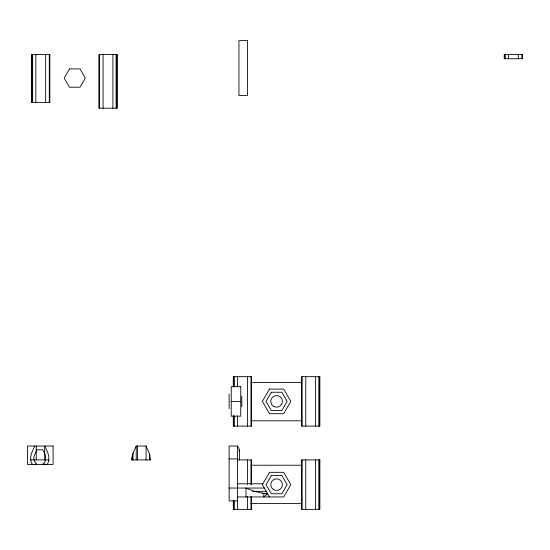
<?xml version="1.0" encoding="UTF-8"?>
<svg xmlns="http://www.w3.org/2000/svg" width="550" height="550" viewBox="0 0 550 550"><rect width="100%" height="100%" fill="white"/><g stroke="black" fill="none" stroke-linecap="round" stroke-linejoin="round"><path stroke-width="0.82" d="M131.952 458.164L133.004 453.234L136.221 446.029L146.053 446.029L149.676 454.245L150.239 459.91L131.952 459.91L131.952 458.164L132.144 459.91M150.157 459.91L150.239 459.518M34.87 446.029C32.079 451.509 28.421 458.618 32.436 464.475M238.844 451.179L239.491 449.742L237.572 446.029L229.123 446.029L229.123 500.926L237.572 500.926M47.211 464.475C51.019 458.535 47.561 451.536 44.701 446.029L44.701 459.91M263.78 493.384L267.644 493.769L263.78 496.953L263.78 493.384L254.224 491.322L246.015 488.049L246.015 496.953M250.896 382.484L301.819 382.484M231.234 401.397L240.735 401.397M250.896 420.805L301.819 420.805M229.123 458.906L237.572 458.906M30.601 459.91L48.888 459.91M237.572 459.91L251.591 459.91L251.591 484.639M250.896 465.231L301.819 465.231M237.572 483.78L262.866 483.78M229.123 488.049L264.344 488.049M252.56 491.322L266.234 491.322M262.089 493.384L267.417 493.384M265.925 493.769L267.644 493.769M266.145 494.086L267.822 494.086M237.572 496.953L283.697 496.953L290.799 484.639L283.697 472.333L269.479 472.326L262.371 484.639L269.479 496.953M250.896 503.546L301.819 503.546M35.145 464.475L35.104 464.131L36.651 464.131L34.54 461.546L33.797 458.164L33.983 456.418L36.788 449.742L42.776 449.742C45.368 453.839 47.719 460.673 42.845 464.131L45.629 464.131L45.629 464.475M521.936 54.512L521.936 58.733M518.313 54.512L518.313 58.733M508.482 54.512L508.482 58.733M505.264 54.512L505.264 58.733M504.508 54.512L504.508 58.733M319.584 376.661L319.584 426.126M319.584 459.91L319.584 509.369M318.821 376.661L318.821 426.126M318.821 459.91L318.821 509.369M315.604 376.661L315.604 426.126M315.604 459.91L315.604 509.369M305.772 376.661L305.772 426.126M305.772 459.91L305.772 509.369M302.149 376.661L302.149 426.126M302.149 459.91L302.149 509.369M251.591 496.581L251.591 509.369L233.303 509.369L233.303 500.844M251.35 382.484L251.35 420.805M251.35 465.231L251.35 483.959M251.35 496.732L251.35 503.546M251.02 376.661L251.02 426.126M251.02 459.91L251.02 484.639M251.02 496.581L251.02 509.369M247.404 376.661L247.404 426.126M247.404 459.91L247.404 484.639M247.404 496.581L247.404 509.369M241.794 396.117L241.794 406.67M239.491 449.742L239.491 459.91M237.572 376.661L237.572 386.897M237.572 415.889L237.572 426.126M237.572 446.029L237.572 509.369M234.355 376.661L234.355 386.897M234.355 415.889L234.355 426.126M234.355 500.844L234.355 509.369M233.592 376.661L233.592 386.897M233.592 415.889L233.592 426.126M233.592 500.844L233.592 509.369M233.303 386.897L233.303 376.661L251.591 376.661L251.591 426.126L233.303 426.126L233.303 415.889M229.123 393.986L229.123 408.801M149.676 454.245L149.676 459.91M146.053 446.029L146.053 459.91M137.603 446.029L137.603 459.91M136.221 446.029L136.221 459.91M133.004 453.234L133.004 459.91M132.241 455.482L132.241 459.91M116.882 54.512L116.882 108.199M116.119 54.512L116.119 108.199M112.901 54.512L112.901 108.199M103.077 54.512L103.077 108.199M99.454 54.512L99.454 108.199M49.287 54.512L49.287 102.389M45.664 54.512L45.664 102.389M36.259 446.029L36.259 459.91M35.832 54.512L35.832 102.389M32.622 54.512L32.622 102.389M31.859 54.512L31.859 102.389M69.465 68.908L64.185 78.052L69.465 87.196L80.025 87.196L85.305 78.052L80.025 68.908L69.465 68.908M269.479 389.084L262.371 401.397L269.479 413.703L283.697 413.703L290.799 401.39L283.697 389.084L269.479 389.084M271.308 392.253L266.028 401.397L271.308 410.534L281.868 410.534L287.141 401.397L281.868 392.253L271.308 392.253M271.308 475.496L266.028 484.639L271.308 493.783L281.868 493.783L287.141 484.639L281.868 475.496L271.308 475.496M247.404 40.631L238.954 40.631L238.954 95.528L247.404 95.528L247.404 40.631M49.851 54.512L31.57 54.512L31.57 102.389L49.851 102.389L49.851 54.512M117.171 54.512L98.89 54.512L98.89 108.199L117.171 108.199L117.171 54.512M522.5 54.512L504.212 54.512L504.212 58.733L522.5 58.733L522.5 54.512M319.873 376.661L301.586 376.661L301.586 426.126L319.873 426.126L319.873 376.661M240.735 386.616L231.234 386.616L231.234 416.171L240.735 416.171L240.735 386.616M53.089 446.029L27.5 446.029L27.5 464.475L53.089 464.475L53.089 446.029M319.873 459.91L301.586 459.91L301.586 509.369L319.873 509.369L319.873 459.91M273.68 406.429A5.809 5.809 0 0 0 282.397 401.397A5.809 5.809 0 0 0 273.68 396.364A5.809 5.809 0 0 0 273.68 406.429M273.68 489.672A5.809 5.809 0 0 0 282.397 484.639A5.809 5.809 0 0 0 273.68 479.607A5.809 5.809 0 0 0 273.68 489.672"/></g></svg>
